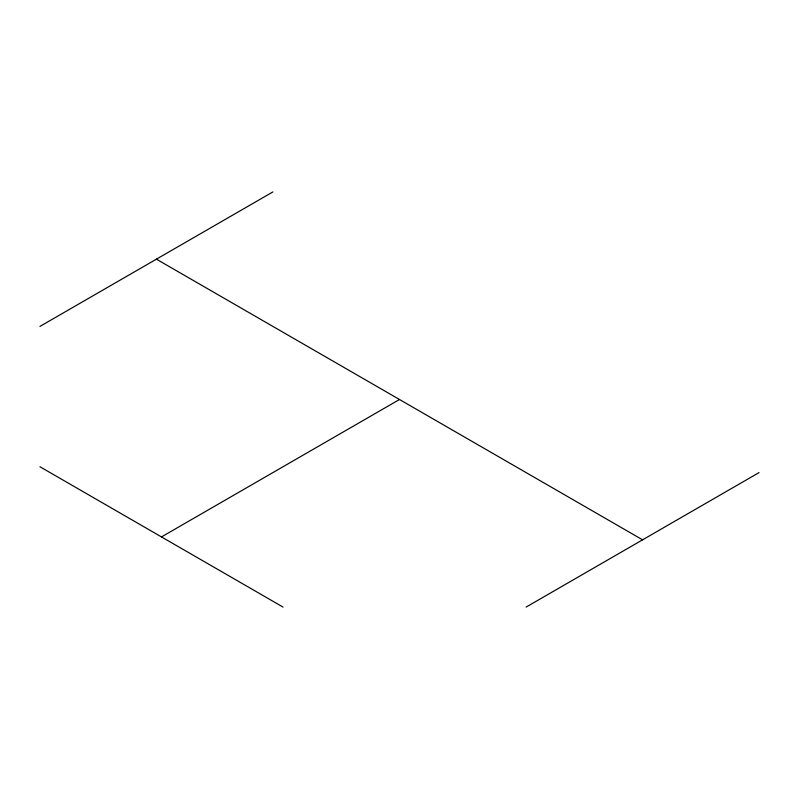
<?xml version="1.0" encoding="UTF-8"?>
<svg xmlns="http://www.w3.org/2000/svg" width="799" height="799" viewBox="0 0 799 799"><rect width="100%" height="100%" fill="white"/><g stroke="black" fill="none" stroke-linecap="round" stroke-linejoin="round"><path stroke-width="1.2" d="M39.95 326.411L272.898 191.92M161.488 536.918L399.5 399.5M526.102 607.08L759.05 472.589M156.424 259.166L642.576 539.834M39.95 466.746L283.026 607.08"/></g></svg>
